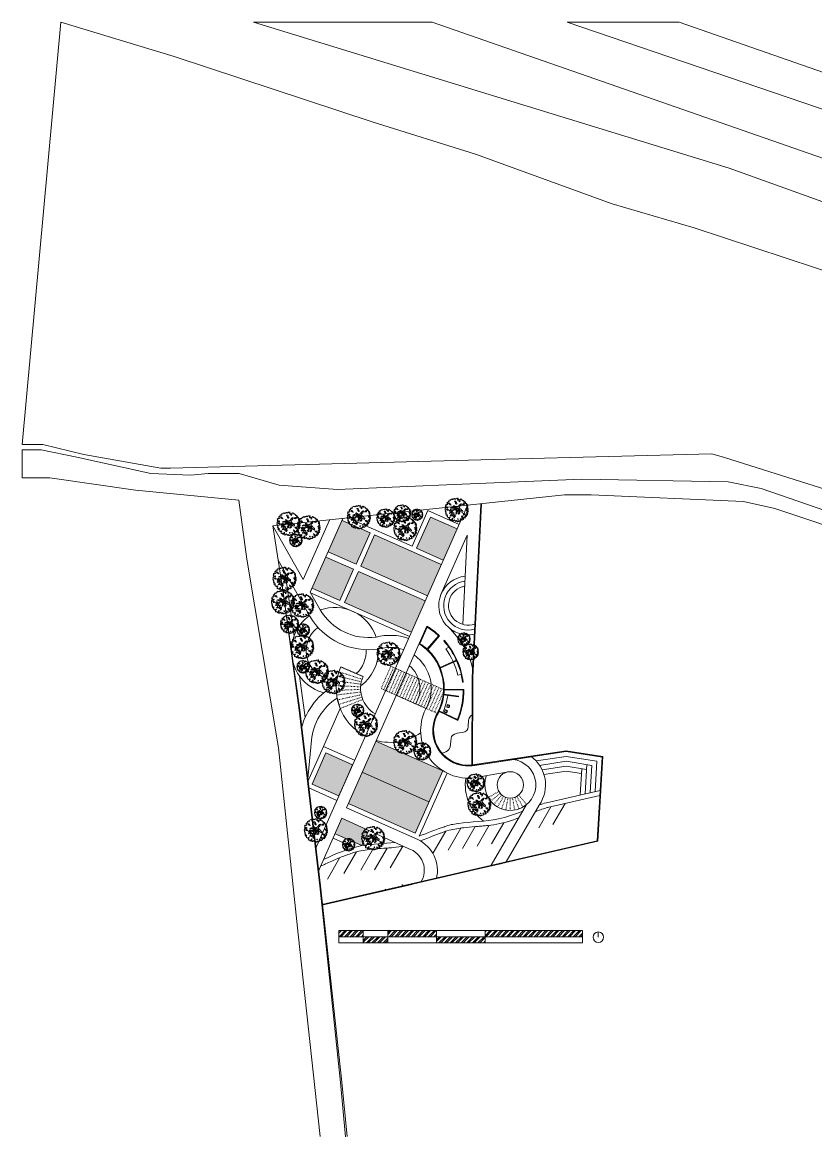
# Model space of a CAD drawing. Header units: metres. Extents: x -48 to 2360, y -1392 to 453.
# Drawn here: x 607.8 to 770.7, y 223.8 to 452.5 of the extents above; entities that cross this region are included whole.
import ezdxf

# ---------------------------------------------------------------- set-up
doc = ezdxf.new("R2010")
doc.units = ezdxf.units.M
doc.linetypes.add('ACAD_ISO03W100', pattern=[30, 12, -18])
doc.layers.get('0').update_dxf_attribs({"color": 200})
for name, color, linetype, lineweight in [('estructuras', 255, 'Continuous', 20), ('MUROS', 31, 'Continuous', 9), ('trazo', 7, 'Continuous', 18)]:
    doc.layers.add(name, color=color, linetype=linetype, lineweight=lineweight)
for name, color, linetype, lineweight, transparency in [('HATCH', 252, 'Continuous', 5, 0.1), ('jardineras2', 252, 'Continuous', 5, 0.1), ('proyeccion', 223, 'ACAD_ISO03W100', 5, 0.3), ('PyV', 4, 'Continuous', 5, 0.3), ('SUELO', 231, 'Continuous', 5, 0.2)]:
    doc.layers.add(name, color=color, linetype=linetype, lineweight=lineweight, transparency=transparency)
doc.layers.add('Vegetación-h', color=7, linetype='Continuous', lineweight=5, true_color=0x5f7f00, transparency=0.5)

# ---------------------------------------------------------------- blocks, each defined once
blk = doc.blocks.new('Arpls006')
at = {"color": 0, "linetype": 'ByBlock'}
for points in [[(0.447, -0.01), (0.473, -0.029), (0.486, -0.042), (0.499, -0.037), (0.509, -0.049), (0.495, -0.063), (0.479, -0.065), (0.468, -0.087), (0.453, -0.07), (0.436, -0.085), (0.431, -0.103), (0.468, -0.112), (0.459, -0.112), (0.477, -0.099), (0.493, -0.122), (0.486, -0.138), (0.466, -0.14), (0.45, -0.138), (0.441, -0.151), (0.432, -0.138), (0.418, -0.148), (0.423, -0.171), (0.447, -0.181), (0.452, -0.196), (0.466, -0.189), (0.464, -0.21), (0.455, -0.219), (0.437, -0.216), (0.421, -0.219), (0.404, -0.21), (0.395, -0.219), (0.393, -0.233), (0.373, -0.223), (0.355, -0.203), (0.328, -0.194), (0.305, -0.192), (0.285, -0.178), (0.294, -0.201), (0.325, -0.208), (0.314, -0.223), (0.325, -0.244), (0.337, -0.232), (0.362, -0.257), (0.377, -0.282), (0.4, -0.264), (0.409, -0.292), (0.391, -0.296), (0.373, -0.314), (0.382, -0.325), (0.362, -0.334), (0.352, -0.321), (0.341, -0.339), (0.316, -0.328), (0.298, -0.303), (0.275, -0.305), (0.271, -0.325), (0.291, -0.33), (0.32, -0.352), (0.307, -0.362), (0.318, -0.379), (0.314, -0.387), (0.291, -0.38), (0.289, -0.391), (0.294, -0.403), (0.282, -0.403), (0.267, -0.403), (0.261, -0.411), (0.248, -0.395), (0.244, -0.418), (0.257, -0.43), (0.237, -0.439), (0.23, -0.43), (0.207, -0.428), (0.196, -0.454), (0.209, -0.452), (0.212, -0.465), (0.185, -0.471), (0.178, -0.459), (0.158, -0.443), (0.15, -0.454), (0.14, -0.438), (0.126, -0.439), (0.126, -0.461), (0.146, -0.47), (0.135, -0.481), (0.119, -0.479), (0.108, -0.463), (0.092, -0.468), (0.08, -0.452), (0.06, -0.436), (0.071, -0.432), (0.056, -0.459), (0.031, -0.459), (0.024, -0.473), (0.037, -0.47), (0.045, -0.482), (0.04, -0.49), (-0.004, -0.511), (-0.02, -0.487), (-0.023, -0.463), (-0.017, -0.452), (-0.031, -0.441), (-0.026, -0.42), (-0.033, -0.402), (-0.046, -0.391), (-0.055, -0.411), (-0.05, -0.432), (-0.067, -0.447), (-0.06, -0.457), (-0.053, -0.473), (-0.069, -0.511), (-0.087, -0.493), (-0.101, -0.477), (-0.114, -0.487), (-0.126, -0.477), (-0.148, -0.491), (-0.166, -0.486), (-0.18, -0.465), (-0.166, -0.445), (-0.174, -0.425), (-0.166, -0.403), (-0.16, -0.387), (-0.171, -0.379), (-0.183, -0.403), (-0.194, -0.393), (-0.2, -0.406), (-0.196, -0.428), (-0.221, -0.428), (-0.246, -0.411), (-0.261, -0.428), (-0.271, -0.412), (-0.278, -0.398), (-0.296, -0.391), (-0.291, -0.38), (-0.294, -0.357), (-0.296, -0.344), (-0.291, -0.339), (-0.302, -0.327), (-0.323, -0.354), (-0.316, -0.37), (-0.348, -0.36), (-0.348, -0.339), (-0.364, -0.33), (-0.359, -0.311), (-0.347, -0.305), (-0.363, -0.289), (-0.38, -0.301), (-0.382, -0.301), (-0.393, -0.287), (-0.379, -0.275), (-0.393, -0.253), (-0.404, -0.255), (-0.412, -0.244), (-0.402, -0.239), (-0.4, -0.216), (-0.434, -0.225), (-0.434, -0.207), (-0.434, -0.189), (-0.445, -0.185), (-0.455, -0.178), (-0.458, -0.169), (-0.463, -0.14), (-0.468, -0.137), (-0.464, -0.133), (-0.454, -0.114), (-0.474, -0.108), (-0.482, -0.101), (-0.463, -0.09), (-0.445, -0.063), (-0.427, -0.063), (-0.404, -0.043), (-0.391, -0.056), (-0.391, -0.027), (-0.404, -0.013), (-0.422, -0.038), (-0.429, -0.027), (-0.45, -0.027), (-0.458, -0.043), (-0.475, -0.04), (-0.482, -0.033), (-0.506, -0.019), (-0.49, -0.008), (-0.482, 0.019), (-0.513, 0.026), (-0.507, 0.055), (-0.484, 0.062), (-0.472, 0.058), (-0.464, 0.074), (-0.438, 0.078), (-0.434, 0.09), (-0.441, 0.101), (-0.458, 0.126), (-0.475, 0.132), (-0.486, 0.144), (-0.48, 0.159), (-0.464, 0.164), (-0.436, 0.166), (-0.438, 0.18), (-0.454, 0.196), (-0.445, 0.221), (-0.455, 0.239), (-0.439, 0.25), (-0.409, 0.246), (-0.389, 0.253), (-0.393, 0.275), (-0.411, 0.289), (-0.4, 0.307), (-0.373, 0.32), (-0.361, 0.339), (-0.364, 0.357), (-0.325, 0.361), (-0.323, 0.354), (-0.296, 0.359), (-0.296, 0.37), (-0.298, 0.384), (-0.293, 0.388), (-0.291, 0.388), (-0.271, 0.381), (-0.25, 0.393), (-0.252, 0.4), (-0.25, 0.418), (-0.239, 0.418), (-0.221, 0.409), (-0.189, 0.411), (-0.189, 0.417), (-0.18, 0.429), (-0.182, 0.438), (-0.177, 0.452), (-0.153, 0.463), (-0.119, 0.454), (-0.11, 0.474), (-0.119, 0.485), (-0.103, 0.485), (-0.096, 0.472), (-0.092, 0.439), (-0.098, 0.415), (-0.087, 0.406), (-0.076, 0.413), (-0.072, 0.438), (-0.058, 0.439), (-0.046, 0.417), (-0.013, 0.374), (-0.001, 0.363), (0.01, 0.411), (-0.004, 0.425), (-0.015, 0.445), (-0.013, 0.466), (-0.003, 0.465)], [(-0.003, 0.465), (0.006, 0.486), (0.024, 0.495), (0.039, 0.485), (0.039, 0.472), (0.042, 0.458), (0.051, 0.458), (0.067, 0.474), (0.088, 0.481), (0.092, 0.472), (0.101, 0.472), (0.112, 0.479), (0.123, 0.465), (0.121, 0.45), (0.128, 0.452), (0.148, 0.465), (0.16, 0.466), (0.164, 0.45), (0.158, 0.433), (0.178, 0.443), (0.18, 0.417), (0.194, 0.415), (0.198, 0.433), (0.198, 0.447), (0.217, 0.445), (0.223, 0.449), (0.226, 0.433), (0.217, 0.418), (0.231, 0.418), (0.246, 0.433), (0.257, 0.418), (0.253, 0.404), (0.253, 0.39), (0.251, 0.371), (0.264, 0.375), (0.271, 0.39), (0.284, 0.375), (0.3, 0.388), (0.305, 0.4), (0.31, 0.39), (0.323, 0.39), (0.314, 0.374), (0.305, 0.357), (0.321, 0.345), (0.328, 0.359), (0.334, 0.347), (0.35, 0.354), (0.366, 0.357), (0.369, 0.341), (0.357, 0.327), (0.342, 0.32), (0.342, 0.304), (0.35, 0.284), (0.357, 0.298), (0.371, 0.284), (0.371, 0.306), (0.385, 0.311), (0.389, 0.322), (0.395, 0.302), (0.4, 0.289), (0.389, 0.279), (0.388, 0.268), (0.402, 0.273), (0.404, 0.255), (0.404, 0.244), (0.393, 0.237), (0.384, 0.228), (0.393, 0.217), (0.404, 0.228), (0.415, 0.236), (0.432, 0.223), (0.448, 0.207), (0.441, 0.201), (0.412, 0.198), (0.398, 0.182), (0.388, 0.166), (0.357, 0.176), (0.377, 0.148), (0.404, 0.153), (0.423, 0.166), (0.447, 0.155), (0.459, 0.169), (0.472, 0.153), (0.472, 0.137), (0.45, 0.141), (0.429, 0.137), (0.396, 0.116), (0.429, 0.105), (0.447, 0.112), (0.484, 0.098), (0.493, 0.1), (0.499, 0.078), (0.479, 0.068), (0.455, 0.064), (0.448, 0.044), (0.432, 0.026), (0.45, 0.015), (0.484, 0.024), (0.499, 0.008), (0.488, -0.01), (0.47, -0.001), (0.447, -0.01)]]:
    blk.add_lwpolyline(points, dxfattribs=at)
for points in [[(-0.377, 0.177), (-0.357, 0.159), (-0.343, 0.162), (-0.332, 0.144), (-0.35, 0.137), (-0.314, 0.123), (-0.285, 0.116), (-0.31, 0.112), (-0.339, 0.112), (-0.368, 0.126), (-0.413, 0.139), (-0.388, 0.148)], [(-0.266, -0.009), (-0.248, 0.01), (-0.23, 0.021), (-0.219, 0.028), (-0.196, 0.037), (-0.169, 0.039), (-0.164, 0.046), (-0.142, 0.057), (-0.124, 0.055), (-0.094, 0.061), (-0.076, 0.062), (-0.049, 0.059), (-0.058, 0.069), (-0.08, 0.077), (-0.103, 0.084), (-0.121, 0.098), (-0.153, 0.098), (-0.165, 0.094), (-0.185, 0.107), (-0.167, 0.123), (-0.146, 0.114), (-0.135, 0.13), (-0.108, 0.123), (-0.101, 0.107), (-0.076, 0.094), (-0.07, 0.087), (-0.049, 0.094), (-0.027, 0.089), (-0.033, 0.109), (-0.026, 0.121), (0.003, 0.13), (0.014, 0.148), (0.032, 0.161), (0.032, 0.19), (0.037, 0.206), (0.044, 0.225), (0.039, 0.232), (0.049, 0.243), (0.065, 0.25), (0.065, 0.266), (0.067, 0.281), (0.092, 0.295), (0.091, 0.302), (0.105, 0.309), (0.114, 0.3), (0.112, 0.281), (0.092, 0.274), (0.091, 0.264), (0.096, 0.259), (0.107, 0.247), (0.105, 0.222), (0.091, 0.209), (0.08, 0.202), (0.065, 0.197), (0.067, 0.184), (0.067, 0.166), (0.065, 0.148), (0.078, 0.136), (0.083, 0.123), (0.101, 0.12), (0.094, 0.094), (0.107, 0.087), (0.126, 0.094), (0.144, 0.094), (0.157, 0.082), (0.187, 0.075), (0.198, 0.053), (0.216, 0.043), (0.253, 0.051), (0.268, 0.018), (0.271, -0.024), (0.241, -0.017), (0.209, -0.017), (0.166, 0.007), (0.134, 0.003), (0.146, -0.017), (0.112, -0.017), (0.094, -0.004), (0.085, -0.017), (0.089, -0.035), (0.065, -0.04), (0.046, -0.029), (0.04, -0.051), (0.057, -0.065), (0.06, -0.083), (0.048, -0.099), (0.053, -0.119), (0.06, -0.142), (0.053, -0.17), (0.033, -0.167), (0.014, -0.153), (0.005, -0.133), (0.019, -0.124), (0.024, -0.104), (0.014, -0.084), (0.028, -0.081), (0.016, -0.067), (-0.008, -0.058), (0.003, -0.042), (0.008, -0.029), (-0.001, -0.025), (-0.02, -0.029), (-0.033, -0.018), (-0.054, -0.015), (-0.07, -0.024), (-0.094, -0.038), (-0.121, -0.025), (-0.128, -0.009), (-0.117, 0), (-0.09, 0), (-0.078, -0.009), (-0.058, 0), (-0.047, 0.012), (-0.031, 0), (-0.019, 0.005), (-0.02, 0.018), (-0.031, 0.026), (-0.045, 0.037), (-0.062, 0.03), (-0.074, 0.035), (-0.103, 0.044), (-0.133, 0.043), (-0.144, 0.03), (-0.165, 0.034), (-0.183, 0.023), (-0.182, 0.005), (-0.203, -0.004), (-0.217, 0.001), (-0.25, -0.008), (-0.258, -0.018)], [(-0.171, 0.327), (-0.153, 0.329), (-0.13, 0.316), (-0.126, 0.298), (-0.112, 0.291), (-0.092, 0.266), (-0.073, 0.261), (-0.069, 0.227), (-0.085, 0.22), (-0.11, 0.23), (-0.126, 0.23), (-0.133, 0.245), (-0.119, 0.25), (-0.126, 0.261), (-0.146, 0.277), (-0.167, 0.281), (-0.187, 0.302), (-0.203, 0.314)], [(0.019, 0.066), (0.028, 0.087), (0.039, 0.093), (0.042, 0.078), (0.049, 0.062), (0.074, 0.057), (0.065, 0.067), (0.082, 0.073), (0.112, 0.058), (0.126, 0.046), (0.125, 0.03), (0.11, 0.021), (0.105, 0.028), (0.085, 0.023), (0.065, 0.008), (0.062, 0.019), (0.042, 0.019), (0.031, 0.005), (0.028, -0.015), (0.012, -0.008), (0.003, 0.015), (0.013, 0.026), (-0.008, 0.039), (-0.015, 0.066)], [(0.175, 0.325), (0.191, 0.338), (0.207, 0.336), (0.207, 0.352), (0.2, 0.368), (0.209, 0.368), (0.221, 0.356), (0.237, 0.331), (0.235, 0.307), (0.226, 0.311), (0.212, 0.304), (0.187, 0.302), (0.162, 0.291), (0.166, 0.304), (0.185, 0.314)], [(-0.371, -0.103), (-0.386, -0.09), (-0.391, -0.103), (-0.409, -0.11), (-0.411, -0.13), (-0.389, -0.131), (-0.368, -0.158), (-0.366, -0.133), (-0.352, -0.13), (-0.33, -0.133), (-0.33, -0.115), (-0.348, -0.105)], [(-0.223, -0.062), (-0.243, -0.072), (-0.248, -0.079), (-0.266, -0.081), (-0.261, -0.115), (-0.273, -0.13), (-0.28, -0.148), (-0.255, -0.151), (-0.241, -0.138), (-0.237, -0.115), (-0.221, -0.142), (-0.234, -0.174), (-0.23, -0.192), (-0.234, -0.216), (-0.25, -0.235), (-0.228, -0.241), (-0.219, -0.228), (-0.207, -0.201), (-0.182, -0.199), (-0.157, -0.214), (-0.165, -0.228), (-0.148, -0.232), (-0.153, -0.253), (-0.144, -0.273), (-0.146, -0.293), (-0.169, -0.3), (-0.176, -0.321), (-0.162, -0.321), (-0.148, -0.307), (-0.123, -0.307), (-0.105, -0.285), (-0.106, -0.266), (-0.096, -0.262), (-0.085, -0.277), (-0.085, -0.294), (-0.069, -0.298), (-0.056, -0.316), (-0.044, -0.309), (-0.024, -0.298), (-0.012, -0.314), (0.003, -0.336), (0.001, -0.357), (0.012, -0.355), (0.023, -0.337), (0.015, -0.323), (0.028, -0.312), (0.042, -0.289), (0.04, -0.277), (0.028, -0.282), (0.013, -0.294), (0.008, -0.28), (0.001, -0.26), (0.019, -0.248), (0.015, -0.228), (-0.001, -0.207), (-0.008, -0.217), (-0.019, -0.235), (-0.02, -0.251), (-0.03, -0.266), (-0.038, -0.259), (-0.048, -0.237), (-0.074, -0.235), (-0.078, -0.219), (-0.08, -0.198), (-0.067, -0.18), (-0.056, -0.162), (-0.062, -0.155), (-0.078, -0.171), (-0.089, -0.165), (-0.099, -0.178), (-0.108, -0.196), (-0.135, -0.203), (-0.137, -0.189), (-0.128, -0.174), (-0.137, -0.162), (-0.149, -0.173), (-0.173, -0.174), (-0.194, -0.155), (-0.178, -0.137), (-0.157, -0.131), (-0.148, -0.115), (-0.135, -0.099), (-0.121, -0.088), (-0.128, -0.07), (-0.135, -0.058), (-0.148, -0.065), (-0.165, -0.074), (-0.183, -0.067), (-0.198, -0.085), (-0.196, -0.106), (-0.214, -0.124), (-0.219, -0.094), (-0.223, -0.081)], [(0.119, -0.051), (0.142, -0.042), (0.158, -0.063), (0.148, -0.078), (0.155, -0.087), (0.173, -0.097), (0.158, -0.124), (0.135, -0.148), (0.117, -0.142), (0.117, -0.11), (0.133, -0.106), (0.115, -0.085), (0.13, -0.076)], [(0.196, -0.351), (0.185, -0.337), (0.171, -0.343), (0.169, -0.355), (0.182, -0.366), (0.187, -0.379)], [(0.309, -0.051), (0.32, -0.052), (0.336, -0.049), (0.352, -0.038), (0.356, -0.045), (0.379, -0.049), (0.391, -0.04), (0.407, -0.044), (0.411, -0.058), (0.407, -0.076), (0.389, -0.087), (0.366, -0.085), (0.363, -0.083), (0.359, -0.074), (0.359, -0.062), (0.338, -0.07), (0.32, -0.063)]]:
    blk.add_lwpolyline(points, close=True, dxfattribs=at)
blk = doc.blocks.new('Mo-L-Silla-01')
for points in [[(-0.26, 0.36, 0.112434), (-0.29, 0.11, 0.50046), (-0.27, 0.09), (-0.22, 0.09, 0.50046), (-0.2, 0.11), (-0.22, 0.36, 0.401286), (-0.23, 0.37), (-0.25, 0.37)], [(-0.21, 0.42, -1.09212), (-0.23, 0.47), (-0.21, 0.47, -0.121573), (0.22, 0.47), (0.24, 0.47, -0.688907), (0.23, 0.42, 0.187754), (-0.21, 0.42, 0.188206)], [(0.24, 0.37), (0.22, 0.37, 0.401286), (0.21, 0.36), (0.2, 0.11, 0.50046), (0.22, 0.09), (0.26, 0.09, 0.50046), (0.28, 0.11, 0.112434), (0.25, 0.36, 0.112434)]]:
    blk.add_lwpolyline(points, format="xyb")
for centre, radius, start, end in [((-0.25, 0.36), 0.01, 90, 160.8185), ((-0.19, 0.36), 0.0525, 114.5425, 169.8495), ((-0.16, 0.09), 0.0769, 180.7158, 270.3544), ((0, -0.18), 0.627, 70.2851, 109.6933), ((0, 0.87), 0.873, 259.2995, 280.7005), ((0.16, 0.09), 0.0769, 269.6456, 359.2842), ((0.18, 0.36), 0.058, 12.0293, 60.6281), ((0.24, 0.36), 0.01, 19.1815, 90)]:
    blk.add_arc(centre, radius, start, end)

msp = doc.modelspace()

# ---------------------------------------------------------------- hatches: boundary and pattern name
at = {"layer": 'HATCH', "ltscale": 0.05, "true_color": 0xc7c8ca, "transparency": 33554534}
h = msp.add_hatch(color=9, dxfattribs=at)
h.dxf.hatch_style = 1
h.paths.add_polyline_path([(675.87, 340.25), (670.17, 342.77), (668.76, 339.57), (674.45, 337.05)])
h.paths.add_polyline_path([(677.81, 344.49), (672.06, 347.03), (670.64, 343.83), (676.39, 341.29)])
h.paths.add_polyline_path([(679.24, 347.71), (673.49, 350.26), (672.06, 347.03), (677.81, 344.49)])
h.paths.add_polyline_path([(680.46, 304.98), (677.62, 298.58), (691.34, 292.51), (694.17, 298.91)])
at = {"layer": 'HATCH', "ltscale": 0.05, "true_color": 0x636466, "transparency": 33554585}
h = msp.add_hatch(color=251, dxfattribs=at)
h.dxf.hatch_style = 1
h.paths.add_polyline_path([(695.69, 345.35), (697.11, 348.55), (691.62, 350.98), (690.2, 347.78)])
h = msp.add_hatch(color=251, dxfattribs=at)
h.dxf.hatch_style = 1
h.paths.add_polyline_path([(688.79, 344.58), (694.27, 342.15), (695.69, 345.35), (690.2, 347.78)])
at = {"layer": 'HATCH', "ltscale": 0.05, "true_color": 0xc7c8ca, "transparency": 33554534}
h = msp.add_hatch(color=9, dxfattribs=at)
h.dxf.hatch_style = 1
h.paths.add_polyline_path([(676.85, 339.84), (674.01, 333.44), (687.73, 327.37), (690.56, 333.77)])
h.paths.add_polyline_path([(693.87, 341.23), (680.15, 347.31), (677.32, 340.91), (691.03, 334.83)])
h.paths.add_polyline_path([(674.45, 337.05), (668.76, 339.57), (667.34, 336.37), (673.03, 333.85)])
at = {"layer": 'HATCH', "ltscale": 0.05, "transparency": 33554585}
h = msp.add_hatch(color=256, dxfattribs=at)
h.dxf.hatch_style = 1
h.paths.add_polyline_path([(675.67, 300.14), (670.18, 302.57), (668.76, 299.35), (674.24, 296.92)])
h.paths.add_polyline_path([(674.24, 296.92), (668.76, 299.35), (667.35, 296.17), (672.83, 293.74)])
h.paths.add_polyline_path([(678.92, 286.66), (673.46, 289.17), (672.04, 285.97), (677.54, 283.53)])
at = {"layer": 'HATCH', "ltscale": 0.05, "true_color": 0xc7c8ca, "transparency": 33554534}
h = msp.add_hatch(color=9, dxfattribs=at)
h.dxf.hatch_style = 1
h.paths.add_polyline_path([(688.5, 286.11), (691.34, 292.51), (677.62, 298.58), (674.79, 292.18)])
at = {"layer": 'MUROS', "ltscale": 0.05, "transparency": 33554687}
h = msp.add_hatch(color=256, dxfattribs=at)
h.dxf.hatch_style = 1
h.paths.add_polyline_path([(702.15, 353.63), (701.99, 353.61), (700.64, 327.11), (700.66, 327.08), (700.65, 327.05), (700.65, 327.01), (700.67, 327), (700.72, 327.03), (700.78, 327.03)])
h.paths.add_polyline_path([(700.78, 327.03), (700.72, 327.03), (700.67, 327), (700.65, 327.01), (700.65, 327.05), (700.66, 327.08), (700.64, 327.11), (700.64, 327.11), (700.61, 326.56), (700.63, 326.57), (700.64, 326.58), (700.68, 326.59), (700.69, 326.56), (700.67, 326.51), (700.62, 326.51), (700.6, 326.49), (700.6, 326.49), (700.61, 326.47), (700.63, 326.43), (700.6, 326.37), (700.6, 326.37), (700.58, 326.03), (700.59, 326.03), (700.61, 325.99), (700.68, 325.94), (700.69, 325.88), (700.72, 325.84)])
h.paths.add_polyline_path([(700.69, 326.56), (700.68, 326.59), (700.64, 326.58), (700.63, 326.57), (700.61, 326.56), (700.6, 326.49), (700.62, 326.51), (700.67, 326.51)], flags=17)
h.paths.add_polyline_path([(700.61, 326.47), (700.6, 326.49), (700.6, 326.37), (700.6, 326.37), (700.63, 326.43)], flags=17)
h.paths.add_polyline_path([(700.68, 325.94), (700.61, 325.99), (700.59, 326.03), (700.58, 326.03), (700.57, 325.79), (700.65, 325.7), (700.71, 325.68), (700.72, 325.84), (700.69, 325.88)])
h.paths.add_polyline_path([(700.71, 325.68), (700.65, 325.7), (700.57, 325.79), (700.52, 324.79), (700.53, 324.77), (700.52, 324.73), (700.51, 324.69), (700.53, 324.68), (700.53, 324.71), (700.54, 324.74), (700.6, 324.7), (700.61, 324.72), (700.6, 324.77), (700.64, 324.78), (700.59, 324.86), (700.54, 324.89), (700.57, 324.94), (700.63, 324.92), (700.65, 324.84), (700.67, 324.83)])
h.paths.add_polyline_path([(700.67, 324.83), (700.65, 324.84), (700.63, 324.92), (700.57, 324.94), (700.54, 324.89), (700.59, 324.86), (700.64, 324.78), (700.6, 324.77), (700.61, 324.72), (700.6, 324.7), (700.54, 324.74), (700.53, 324.71), (700.53, 324.68), (700.51, 324.69), (700.51, 324.68), (700.54, 324.67), (700.61, 324.7), (700.66, 324.7)])
h.paths.add_polyline_path([(700.66, 324.7), (700.61, 324.7), (700.54, 324.67), (700.51, 324.68), (700.48, 324.12), (700.49, 324.13), (700.49, 324.15), (700.55, 324.16), (700.56, 324.12), (700.54, 324.06), (700.48, 324.06), (700.48, 323.98), (700.48, 323.96), (700.48, 323.95, -0.060862), (700.62, 323.78)])
h.paths.add_polyline_path([(700.55, 324.16), (700.49, 324.15), (700.49, 324.13), (700.48, 324.12), (700.48, 324.06), (700.54, 324.06), (700.56, 324.12)], flags=17)
h.paths.add_polyline_path([(700.48, 323.95), (700.47, 323.94), (700.45, 323.43), (700.46, 323.4), (700.55, 323.34), (700.56, 323.27), (700.59, 323.23), (700.62, 323.78, 0.060862)])
h.paths.add_polyline_path([(700.48, 323.98), (700.47, 323.95, -0.001418), (700.48, 323.95), (700.48, 323.96)])
h.paths.add_polyline_path([(700.48, 323.95, 0.001418), (700.47, 323.95), (700.47, 323.94)])
h.paths.add_polyline_path([(700.55, 323.34), (700.46, 323.4), (700.45, 323.43), (700.43, 323.13), (700.52, 323.04), (700.58, 323.02), (700.59, 323.23), (700.56, 323.27)])
h.paths.add_polyline_path([(700.58, 323.02), (700.52, 323.04), (700.43, 323.13), (700.4, 322.59, 0.062286), (700.56, 322.74)])
h.paths.add_polyline_path([(700.56, 322.74, -0.062286), (700.4, 322.59), (700.36, 321.8), (700.38, 321.83), (700.44, 321.78), (700.47, 321.81), (700.45, 321.87), (700.5, 321.89), (700.43, 321.98), (700.38, 322.02), (700.41, 322.08), (700.48, 322.06), (700.51, 321.96), (700.52, 321.96)], flags=17)
h.paths.add_polyline_path([(700.36, 321.8), (700.38, 321.83), (700.44, 321.78), (700.47, 321.81), (700.45, 321.87), (700.5, 321.89), (700.43, 321.98), (700.38, 322.02), (700.41, 322.08), (700.48, 322.06), (700.51, 321.96), (700.52, 321.96), (700.56, 322.74, -0.062286), (700.4, 322.59), (700.36, 321.8), (700.36, 321.76), (700.37, 321.75)])
h = msp.add_hatch(color=256, dxfattribs=at)
h.dxf.hatch_style = 1
h.paths.add_polyline_path([(692.97, 310.25, 0.020624), (693.4, 311.06), (693.26, 311.12, -0.02079), (692.84, 310.32, 0.570226), (699.82, 299.9), (700.13, 299.95), (700.13, 300.08, -0.584436)])
h.paths.add_polyline_path([(691.08, 323.79), (693.52, 326.62, 0.052506), (690.91, 328.59), (689.29, 324.92, -0.042194), (690.86, 323.79), (690.86, 323.78, -0.239388), (694.23, 314.47), (697.38, 314.09, 0.00258), (697.39, 314.24), (694.4, 314.6, 0.020232), (694.46, 315.5), (698.33, 315.45, -0.023787), (698.28, 313.98, -0.076566), (697.19, 309.4), (697.33, 309.33, 0.103148), (698.47, 315.6), (694.47, 315.66, 0.207352)])
h.paths.add_polyline_path([(690.96, 323.9, 0.039361), (689.48, 324.98), (690.98, 328.37, -0.047309), (693.31, 326.61)], flags=16)
h.paths.add_polyline_path([(693.32, 311.27, -0.003569), (693.26, 311.12), (693.4, 311.06), (697.13, 309.26, 0.002528), (697.19, 309.4)])
h.paths.add_polyline_path([(696.36, 321.19, 0.002644), (696.3, 321.33), (693.6, 320.12, -0.00352), (693.66, 319.97)], flags=17)
h.paths.add_polyline_path([(697, 321.48, -0.074401), (698.22, 317.07), (698.37, 317.08, 0.154914), (694.46, 325.67), (694.36, 325.56, -0.076683), (696.94, 321.62), (696.3, 321.33, -0.002644), (696.36, 321.19)], flags=17)
h = msp.add_hatch(color=256, dxfattribs=at)
h.dxf.hatch_style = 1
h.paths.add_polyline_path([(700.13, 303.21, -0.005358), (700.28, 303.21), (700.32, 318.03), (700.52, 321.96), (700.51, 321.96), (700.48, 322.06), (700.41, 322.08), (700.38, 322.02), (700.43, 321.98), (700.5, 321.89), (700.45, 321.87), (700.47, 321.81), (700.44, 321.78), (700.38, 321.83), (700.36, 321.8), (700.37, 321.75), (700.36, 321.76), (700.17, 318.03)])
h = msp.add_hatch(color=256, dxfattribs=at)
h.dxf.hatch_style = 1
h.paths.add_polyline_path([(719.53, 303.02), (719.53, 302.87), (726.86, 301.69), (725.85, 284.54), (669.32, 271.43), (669.34, 271.28), (726, 284.42), (727.01, 301.82)])
h = msp.add_hatch(color=256, dxfattribs=at)
h.dxf.hatch_style = 1
h.paths.add_polyline_path([(719.53, 302.87), (719.53, 303.02), (700.28, 300.1), (700.28, 303.21, 0.005358), (700.13, 303.21), (700.13, 299.92)])
h = msp.add_hatch(color=256, dxfattribs=at)
h.dxf.hatch_style = 1
h.paths.add_polyline_path([(719.53, 303.02), (700.28, 300.1), (700.28, 303.21, 0.005358), (700.13, 303.21), (700.13, 299.92), (719.53, 302.87)])
at = {"layer": 'trazo', "ltscale": 7, "transparency": 33554559}
h = msp.add_hatch(dxfattribs=at)
h.set_pattern_fill('ANSI32', color=256, scale=0.085)
h.set_pattern_definition([(45, (-214.66625, 145.57474), (-0.5724913, 0.5724913), []), (45, (-214.2846, 145.57474), (-0.5724913, 0.5724913), [])])
h.paths.add_polyline_path([(677.86, 264.83), (677.86, 266.08), (672.86, 266.08), (672.86, 264.83)])
h.paths.add_polyline_path([(682.86, 263.58), (682.86, 264.83), (677.86, 264.83), (677.86, 263.58)])
h.paths.add_polyline_path([(692.86, 264.83), (692.86, 266.08), (682.86, 266.08), (682.86, 264.83)])
h.paths.add_polyline_path([(702.86, 263.58), (702.86, 264.83), (692.86, 264.83), (692.86, 263.58)])
h.paths.add_polyline_path([(702.86, 266.08), (702.86, 264.83), (722.86, 264.83), (722.86, 266.08)])

# ---------------------------------------------------------------- linework, layer by layer
at = {"layer": 'estructuras', "ltscale": 7, "transparency": 33554559}
for points in [[(722.86, 263.58), (722.86, 266.08), (672.86, 266.08), (672.86, 263.58), (722.86, 263.58)], [(677.86, 266.08), (677.86, 263.58)], [(682.86, 266.08), (682.86, 263.58)], [(692.86, 263.58), (692.86, 266.08)], [(702.86, 266.08), (702.86, 263.58)], [(672.86, 264.83), (722.86, 264.83)]]:
    msp.add_lwpolyline(points, dxfattribs=at)
at = {"layer": 'HATCH', "ltscale": 0.05, "transparency": 33554687}
for p, q in [((713.67, 302.13), (713.7, 302.06)), ((726.46, 294.88), (726.86, 301.69)), ((726.86, 301.69), (726.46, 294.88))]:
    msp.add_line(p, q, dxfattribs=at)
msp.add_lwpolyline([(726.86, 301.69), (719.53, 302.87), (708.61, 301.21)], dxfattribs=at)
msp.add_arc((708.03, 296), 11.24, 35.3949, 36.2547, dxfattribs=at)
at = {"layer": 'jardineras2', "transparency": 33554585}
for p, q in [((691.11, 352.3), (687.87, 344.98)), ((697.51, 349.46), (691.11, 352.3)), ((674.8, 350.77), (687.87, 344.98)), ((669.66, 303.89), (676.07, 301.05)), ((695.05, 298.41), (689.32, 285.48)), ((672.43, 292.82), (666.56, 295.43)), ((671.65, 285.05), (675.93, 283.15))]:
    msp.add_line(p, q, dxfattribs=at)
at = {"layer": 'jardineras2', "ltscale": 0.05, "transparency": 33554585}
msp.add_line((726.46, 294.88), (715.46, 292.33), dxfattribs=at)
at = {"layer": 'jardineras2', "transparency": 33554585}
msp.add_lwpolyline([(661.76, 339.67), (662.37, 335.72), (663.63, 326.5)], dxfattribs=at)
at = {"layer": 'jardineras2', "ltscale": 0.05, "transparency": 33554585}
for points in [[(664.74, 318.37), (665.91, 309.84)], [(690.73, 311.68), (684.62, 314.39)], [(669.66, 303.89), (666.42, 296.58)]]:
    msp.add_lwpolyline(points, dxfattribs=at)
at = {"layer": 'jardineras2', "transparency": 33554585}
msp.add_lwpolyline([(680.51, 305.1, 0.218736), (689.64, 306.66)], format="xyb", dxfattribs=at)
at = {"layer": 'jardineras2', "ltscale": 0.05, "transparency": 33554585}
for points, knots in [([(695.89, 287.84), (696.35, 287.91), (696.8, 287.98), (697.25, 288.05), (697.27, 288.06), (697.28, 288.06), (697.3, 288.06), (700.04, 288.49), (704.67, 288.42), (708.93, 289.95), (710.56, 290.58)], [27.297698, 27.297698, 27.297698, 27.297698, 28.679675, 28.679675, 28.679675, 28.721801, 28.721801, 28.721801, 37.069815, 42.286165, 42.286165, 42.286165, 42.286165]), ([(689.32, 285.48), (691.05, 286.12), (692.77, 286.87), (694.52, 287.42), (694.54, 287.42), (694.55, 287.42), (694.56, 287.43), (695.01, 287.56), (695.45, 287.7), (695.89, 287.84)], [20.334188, 20.334188, 20.334188, 20.334188, 25.862898, 25.862898, 25.862898, 25.904322, 25.904322, 25.904322, 27.297732, 27.297732, 27.297732, 27.297732]), ([(669.7, 280.69), (672.26, 281.86), (676.91, 283.98), (682.07, 283.91), (684.32, 284.18)], [0, 0, 0, 0, 8.338815, 15.140369, 15.140369, 15.140369, 15.140369])]:
    msp.add_open_spline(points, degree=3, knots=knots, dxfattribs=at)
msp.add_open_spline([(713.95, 291.84), (714.45, 292.02), (714.95, 292.18), (715.46, 292.33)], degree=3, dxfattribs=at)
at = {"layer": 'proyeccion', "ltscale": 0.01, "transparency": 33554687}
for p, q in [((683.52, 320.34), (681.5, 315.77)), ((694.31, 315.57), (683.52, 320.34)), ((677.45, 317.17), (672.55, 318.3)), ((677.6, 317.68), (672.81, 319.23)), ((677.8, 318.23), (673.21, 320.22)), ((684.07, 320.1), (682.05, 315.53)), ((684.62, 319.86), (682.6, 315.29)), ((685.17, 319.62), (683.15, 315.04)), ((685.72, 319.37), (683.69, 314.8)), ((686.27, 319.13), (684.24, 314.56)), ((686.82, 318.89), (684.79, 314.31)), ((687.36, 318.64), (685.34, 314.07)), ((687.91, 318.4), (685.89, 313.83)), ((688.46, 318.16), (686.44, 313.59)), ((677.31, 316.12), (672.29, 316.38)), ((677.36, 316.65), (672.38, 317.35)), ((693.03, 310.67), (681.5, 315.77)), ((689.01, 317.91), (686.99, 313.34)), ((689.56, 317.67), (687.53, 313.1)), ((690.11, 317.43), (688.08, 312.86)), ((690.66, 317.19), (688.63, 312.61)), ((691.21, 316.94), (689.18, 312.37)), ((691.75, 316.7), (689.73, 312.13)), ((692.3, 316.46), (690.28, 311.89)), ((692.85, 316.21), (690.83, 311.64)), ((693.4, 315.97), (691.37, 311.4)), ((693.95, 315.73), (691.92, 311.16)), ((677.3, 315.59), (672.28, 315.41)), ((677.35, 315.06), (672.36, 314.45)), ((677.44, 314.51), (672.53, 313.44)), ((677.57, 314), (672.77, 312.5)), ((677.74, 313.53), (673.1, 311.67)), ((694.28, 315), (692.47, 310.91)), ((705.68, 294.66), (703.48, 293.4)), ((705.68, 294.66), (703.48, 293.4)), ((705.68, 294.66), (703.48, 293.4)), ((705.68, 294.66), (703.48, 293.4)), ((705.68, 294.66), (703.48, 293.4)), ((705.68, 294.66), (703.48, 293.4)), ((705.68, 294.66), (703.48, 293.4)), ((705.68, 294.66), (703.48, 293.4)), ((705.68, 294.66), (703.48, 293.4)), ((705.68, 294.66), (703.48, 293.4)), ((705.68, 294.66), (703.48, 293.4)), ((705.68, 294.66), (703.48, 293.4)), ((705.68, 294.66), (703.48, 293.4)), ((705.68, 294.66), (703.48, 293.4)), ((705.95, 294.27), (704, 292.65)), ((705.95, 294.27), (704, 292.65)), ((706.28, 293.94), (704.65, 292)), ((706.28, 293.94), (704.65, 292)), ((706.67, 293.67), (705.4, 291.48)), ((706.67, 293.67), (705.4, 291.48)), ((706.67, 293.67), (705.4, 291.48)), ((706.67, 293.67), (705.4, 291.48)), ((706.67, 293.67), (705.4, 291.48)), ((706.67, 293.67), (705.4, 291.48)), ((706.67, 293.67), (705.4, 291.48)), ((706.67, 293.67), (705.4, 291.48)), ((706.67, 293.67), (705.4, 291.48)), ((706.67, 293.67), (705.4, 291.48)), ((706.67, 293.67), (705.4, 291.48)), ((706.67, 293.67), (705.4, 291.48)), ((706.67, 293.67), (705.4, 291.48)), ((706.67, 293.67), (705.4, 291.48)), ((707.1, 293.47), (706.22, 291.09)), ((707.1, 293.47), (706.22, 291.09)), ((707.55, 293.35), (707.1, 290.85)), ((707.55, 293.35), (707.1, 290.85)), ((708.02, 293.3), (708.01, 290.77)), ((708.49, 293.34), (708.92, 290.84)), ((708.49, 293.34), (708.92, 290.84)), ((708.49, 293.34), (708.92, 290.84)), ((708.49, 293.34), (708.92, 290.84)), ((708.49, 293.34), (708.92, 290.84)), ((708.49, 293.34), (708.92, 290.84)), ((708.49, 293.34), (708.92, 290.84)), ((708.94, 293.46), (709.8, 291.08)), ((709.37, 293.66), (710.63, 291.46)), ((709.76, 293.93), (711.38, 291.98))]:
    msp.add_line(p, q, dxfattribs=at)
at = {"layer": 'PyV', "transparency": 33554687}
for points in [[(693.32, 311.27, 0.076743), (694.23, 314.47, 0.076743)], [(693.32, 311.27, 0.076743), (694.23, 314.47, 0.076743)], [(693.37, 311.24, 0.076818), (694.29, 314.47, 0.076818)], [(693.42, 311.22, 0.076818), (694.34, 314.46, 0.076818)], [(693.46, 311.2, 0.076818), (694.39, 314.46, 0.076818)]]:
    msp.add_lwpolyline(points, format="xyb", dxfattribs=at)
at = {"layer": 'SUELO', "transparency": 33554687}
for p, q in [((699.22, 353.32), (668.02, 282.88)), ((665.49, 338.16), (670.89, 350.36)), ((673.66, 350.65), (666.97, 335.53)), ((673.49, 350.26), (679.24, 347.71)), ((691.62, 350.98), (688.79, 344.58)), ((697.11, 348.55), (691.62, 350.98)), ((659.29, 349.14), (665.49, 338.16)), ((680.15, 347.31), (693.87, 341.23)), ((699.18, 347.26), (693.79, 335.09)), ((699.18, 347.26), (698.3, 328.93)), ((676.39, 341.29), (670.64, 343.83)), ((688.79, 344.58), (694.27, 342.15)), ((660.37, 342.14), (666.85, 330.65)), ((670.17, 342.77), (675.87, 340.25)), ((691.03, 334.83), (677.32, 340.91)), ((673.03, 333.85), (667.34, 336.37)), ((666.97, 335.53), (669.02, 331.9)), ((687.32, 326.45), (667.02, 335.45)), ((687.73, 327.37), (674.01, 333.44)), ((690.91, 328.59), (674.38, 291.26)), ((690.98, 328.37), (689.48, 324.98)), ((693.31, 326.61), (690.96, 323.9)), ((691.08, 323.79), (693.52, 326.62)), ((694.36, 325.56), (694.46, 325.67)), ((690.86, 323.79), (690.86, 323.78)), ((693.6, 320.12), (696.94, 321.62)), ((693.66, 319.97), (697, 321.48)), ((694.47, 315.66), (698.47, 315.6)), ((698.22, 317.07), (698.37, 317.08)), ((694.46, 315.5), (698.33, 315.45)), ((669.66, 303.89), (673.1, 311.67)), ((693.26, 311.12), (697.27, 309.19)), ((693.32, 311.27), (697.33, 309.33)), ((700.28, 299.94), (711.94, 301.72)), ((694.17, 298.91), (688.5, 286.11)), ((672.83, 293.74), (667.35, 296.17)), ((674.25, 296.94), (672.83, 293.74)), ((689.02, 284.78), (674.38, 291.26)), ((688.5, 286.11), (674.79, 292.18)), ((673.46, 289.17), (668.58, 278.15)), ((687.06, 282.92), (673.46, 289.17)), ((672.05, 285.96), (677.54, 283.53)), ((677.54, 283.53), (678.96, 286.73))]:
    msp.add_line(p, q, dxfattribs=at)
at = {"layer": 'SUELO', "ltscale": 0.05, "transparency": 33554687}
for p, q in [((694.81, 323.89), (695.38, 324.29)), ((697.25, 318.54), (697.94, 318.67)), ((694.23, 314.47), (697.38, 314.09)), ((694.4, 314.6), (697.39, 314.24)), ((698.44, 314.11), (698.44, 314.11)), ((670.18, 302.57), (667.35, 296.17)), ((723.76, 300.16), (723.41, 294.17)), ((724.75, 300), (724.43, 294.41)), ((725.81, 300.85), (725.44, 294.64)), ((722.71, 299.32), (722.4, 293.94)), ((726.4, 293.84), (715.69, 291.35)), ((726.55, 293.87), (726.4, 293.84)), ((711.38, 291.98), (704.13, 279.5)), ((713.95, 291.84), (707.19, 280.21)), ((716.37, 291.49), (713.86, 287.16)), ((719.3, 292.17), (716.79, 287.84)), ((706.68, 288.24), (704.16, 283.91)), ((694.8, 286.48), (692.21, 282.02)), ((697.85, 287.09), (695.26, 282.63)), ((700.83, 287.43), (698.24, 282.97)), ((703.67, 287.7), (701.2, 283.44)), ((668.2, 281.37), (668.2, 281.36)), ((676.47, 282.28), (673.88, 277.82)), ((679.97, 282.98), (677.38, 278.52)), ((682.72, 283.03), (680.12, 278.57)), ((685.95, 283.43), (683.36, 278.97)), ((673.06, 281.08), (670.47, 276.62)), ((687.81, 275.72), (706.36, 279.85)), ((669.34, 271.28), (687.85, 275.57))]:
    msp.add_line(p, q, dxfattribs=at)
for points in [[(679.24, 347.71), (676.37, 341.3)], [(677.32, 340.91), (680.15, 347.31)], [(675.87, 340.25), (673.03, 333.85)], [(674.01, 333.44), (676.84, 339.82)], [(676.84, 339.82), (690.55, 333.75)], [(673.21, 320.22), (677.8, 318.23)], [(673.1, 311.67), (672.48, 313.82)], [(667.23, 305.15), (666.42, 296.58)], [(725.81, 300.85), (719.53, 301.86), (713.34, 300.92)], [(724.75, 300), (719.52, 300.85), (714.05, 300.01)], [(723.7, 299.16), (719.52, 299.83), (714.58, 299.08)], [(722.65, 298.32), (719.51, 298.82), (714.94, 298.13)]]:
    msp.add_lwpolyline(points, dxfattribs=at)
at = {"layer": 'SUELO', "transparency": 33554687}
for points in [[(700.63, 326.91, -1.055423), (698.78, 338.82, -1.055423)], [(700.68, 327.95, -1.06783), (698.73, 337.81, -1.06783)], [(700.73, 329.02, -1.087495), (698.68, 336.79, -1.087495)], [(666.85, 330.65, 0.304289), (680.98, 323.88, -0.153601), (686.13, 323.76)], [(700.4, 319.6, 0.146474), (695.26, 328.41)], [(689.29, 324.92, -0.042211), (690.86, 323.78)], [(689.48, 324.98, -0.039361), (690.96, 323.9)], [(696.94, 321.62, 0.076683), (694.36, 325.56)], [(707.68, 298.68), (700.12, 297.41, -0.579316), (690.63, 311.5, 0.389627), (688.29, 322.66)], [(694.23, 314.47, 0.239388), (690.86, 323.78)], [(694.47, 315.66, 0.207352), (691.08, 323.79, 0.207352)], [(697.25, 318.54, 0.100632), (694.81, 323.89)], [(685.18, 321.62, 0.193172), (680.66, 321.25)], [(688.58, 312.64, 0.369921), (687.31, 320.46)], [(698.22, 317.07, 0.074401), (697, 321.48, 0.074401)], [(673.21, 320.22, 0.393253), (678.26, 305.98, 0.393253)], [(677.8, 318.23, 0.378074), (680.29, 310.57, 0.378074)], [(694.19, 310.86, 0.076818), (695.18, 314.36, 0.076818)], [(694.4, 314.6, 0.020232), (694.46, 315.5)], [(697.13, 309.26, 0.07911), (698.28, 313.98, 0.07911)], [(697.38, 314.09, 0.00258), (697.39, 314.24, 0.00258)], [(698.28, 313.98, 0.023787), (698.33, 315.45)], [(702.48, 300.36), (699.82, 299.9, -0.570226), (692.84, 310.32, 0.024361), (693.32, 311.27, 0.02079)], [(704.07, 300.52), (700.13, 299.92, -0.583991), (692.84, 310.32, 0.02079), (693.26, 311.12, 0.02079)], [(700.13, 300.08, -0.584436), (692.97, 310.25, 0.125065)], [(692.97, 310.25, 0.020624), (693.4, 311.06, 0.020624)]]:
    msp.add_lwpolyline(points, format="xyb", dxfattribs=at)
for points in [[(680.46, 304.98), (694.17, 298.91)], [(670.18, 302.57), (675.67, 300.14), (674.25, 296.94)], [(691.34, 292.51), (677.62, 298.58)]]:
    msp.add_lwpolyline(points, dxfattribs=at)
msp.add_circle((708.03, 296), 2.7, dxfattribs=at)
for centre, radius, start, end in [((672.03, 323.51), 8.92, 18.5115, 109.7598), ((678.96, 337.8), 11.56, 210.6759, 277.5954), ((672.03, 323.51), 8.92, 125.8775, 255.0178), ((672.03, 323.51), 5.92, 125.2534, 273.9819), ((682.87, 315.22), 15.6, 46.9623, 58.9847), ((682.87, 315.22), 15.45, 47.5198, 58.3542), ((683.38, 315.03), 11.67, 71.124, 104.3101), ((682.87, 315.22), 15.6, 6.8369, 42.0605), ((672.03, 323.51), 6.42, 313.1725, 2.3877), ((672.03, 323.51), 8.92, 306.3502, 2.3877), ((678.75, 304.1), 14.06, 117.1507, 165.5182), ((678.75, 304.1), 11.56, 122.812, 174.7813), ((682.87, 315.22), 15.6, 337.2727, 1.4031), ((700.31, 296.21), 7, 90.2506, 91.4785), ((708.03, 296), 5.24, 158.524, 113.649), ((708.03, 296), 9.24, 171.3108, 233.4806)]:
    msp.add_arc(centre, radius, start, end, dxfattribs=at)
at = {"layer": 'SUELO', "ltscale": 0.05, "transparency": 33554687}
for centre, radius, start, end in [((708.03, 296), 7.24, 324.8887, 54.6697), ((686.09, 278.45), 6.98, 345.7039, 65.1132), ((685.77, 278.5), 4.61, 326.9243, 73.677), ((686.97, 279.91), 7.07, 228.8193, 230.2959), ((686.09, 278.45), 4.32, 238.105, 240.9965), ((686.97, 279.91), 4.57, 254.515, 258.4613)]:
    msp.add_arc(centre, radius, start, end, dxfattribs=at)
at = {"layer": 'SUELO', "transparency": 33554687}
msp.add_open_spline([(694.04, 302.48), (694.62, 302.69), (695.94, 303.25), (695.66, 305.86), (696.54, 306.67), (699.55, 306.73), (699.31, 308.96), (699.58, 309.94), (700.3, 310.46)], degree=3, knots=[1.564609, 1.564609, 1.564609, 1.564609, 3.006857, 5.442808, 7.916146, 9.876217, 11.650355, 13.280346, 13.280346, 13.280346, 13.280346], dxfattribs=at)
at = {"layer": 'SUELO', "ltscale": 0.05, "transparency": 33554687}
msp.add_open_spline([(726.4, 293.86), (726.45, 293.87), (726.5, 293.87), (726.55, 293.87)], degree=3, dxfattribs=at)
for points, knots in [([(713.17, 290.5), (713.22, 290.52), (713.28, 290.54), (714.14, 290.86), (714.93, 291.13), (715.71, 291.36)], [44.684888, 44.684888, 44.684888, 44.684888, 44.875071, 44.875071, 47.445357, 47.445357, 47.445357, 47.445357]), ([(702.47, 287.57), (702.61, 287.58), (702.74, 287.6), (702.87, 287.61), (702.88, 287.61), (702.89, 287.61), (702.9, 287.61), (703.08, 287.63), (703.26, 287.65), (704.25, 287.76), (705.07, 287.88), (706.71, 288.23), (707.5, 288.45), (708.79, 288.86), (709.28, 289.03), (709.77, 289.21)], [33.817231, 33.817231, 33.817231, 33.817231, 34.212339, 34.212339, 34.212339, 34.235451, 34.235451, 34.235451, 34.763338, 34.763338, 37.154937, 37.154937, 39.546536, 39.546536, 41.080502, 41.080502, 41.080502, 41.080502]), ([(689.57, 284.5), (689.69, 284.55), (689.81, 284.59), (689.94, 284.64), (689.94, 284.64), (689.95, 284.65), (689.96, 284.65), (690.46, 284.84), (690.96, 285.04), (692.19, 285.52), (692.92, 285.81), (693.64, 286.06), (693.65, 286.07), (693.66, 286.07), (693.67, 286.07), (694.27, 286.29), (694.88, 286.51), (695.49, 286.72)], [20.226341, 20.226341, 20.226341, 20.226341, 20.613163, 20.613163, 20.613163, 20.633089, 20.633089, 20.633089, 22.220212, 22.220212, 24.574498, 24.574498, 24.574498, 24.604347, 24.604347, 24.604347, 26.584183, 26.584183, 26.584183, 26.584183]), ([(695.49, 286.72), (695.99, 286.81), (696.49, 286.9), (696.99, 286.99), (697.01, 287), (697.02, 287), (697.04, 287), (697.48, 287.08), (697.93, 287.15), (699.2, 287.3), (700.02, 287.37), (701.22, 287.47), (701.58, 287.49), (701.95, 287.53), (701.95, 287.53), (701.96, 287.53), (701.96, 287.53), (702.13, 287.54), (702.3, 287.56), (702.47, 287.57)], [26.617055, 26.617055, 26.617055, 26.617055, 28.232734, 28.232734, 28.232734, 28.279155, 28.279155, 28.279155, 29.708175, 29.708175, 32.210187, 32.210187, 33.30006, 33.30006, 33.30006, 33.314445, 33.314445, 33.314445, 33.817752, 33.817752, 33.817752, 33.817752]), ([(669.09, 279.31), (669.43, 279.46), (669.77, 279.62), (670.11, 279.78), (670.11, 279.78), (670.11, 279.78), (670.12, 279.78), (670.53, 279.97), (670.95, 280.16), (672.19, 280.72), (673.02, 281.07), (674.61, 281.69), (675.37, 281.96), (676.69, 282.33), (677.24, 282.46), (678.35, 282.66), (678.93, 282.74), (680.84, 282.92), (682.23, 282.97), (684.29, 283.17), (684.95, 283.25), (685.74, 283.39), (685.87, 283.41), (686, 283.44), (686.01, 283.44), (686.01, 283.44), (686.02, 283.44)], [-1.113366, -1.113366, -1.113366, -1.113366, -0.006848, -0.006848, -0.006848, 0, 0, 0, 1.359247, 1.359247, 4.07774, 4.07774, 6.607364, 6.607364, 8.421202, 8.421202, 10.235039, 10.235039, 14.364816, 14.364816, 16.273424, 16.273424, 16.64854, 16.64854, 16.64854, 16.662959, 16.662959, 16.662959, 16.662959])]:
    msp.add_open_spline(points, degree=3, knots=knots, dxfattribs=at)
at = {"layer": 'trazo', "ltscale": 7, "transparency": 33554559}
for points in [[(615.73, 452.52), (607.85, 365.83)], [(905.7, 373.41), (811.6, 401.5), (752.95, 422.61), (655.34, 452.52)], [(907.39, 378.69), (801.24, 414.52), (692.01, 452.52), (655.34, 452.52)], [(910.23, 387.62), (719.69, 452.52)], [(719.69, 452.52), (742.68, 452.52)], [(912.09, 393.47), (742.68, 452.52)], [(880.42, 315.14), (850.37, 325.5), (789.84, 346.35), (759.51, 356.8), (752.73, 358.19), (722.7, 358.76), (698.14, 357.73), (672.54, 356.65), (660.57, 357.5), (652.4, 359.94)], [(880.42, 315.14), (850.37, 325.5), (789.84, 346.35), (759.51, 356.8), (752.73, 358.19), (722.7, 358.76), (698.14, 357.73), (672.54, 356.65), (660.57, 357.5), (652.4, 359.94)], [(726.1, 265.83), (726.1, 264.73)]]:
    msp.add_lwpolyline(points, dxfattribs=at)
at = {"layer": 'trazo', "transparency": 33554559}
for points in [[(881.27, 318.16), (881.63, 319.65), (887.88, 361.62), (831.67, 380.61), (776.88, 400.07), (745.81, 410.32), (728.95, 415.27), (700.92, 425.43), (679.86, 432.03), (639.05, 445.53), (615.73, 452.52)], [(783.43, 353.27), (752.02, 363.16), (749.41, 363.95), (707.14, 362.86), (638.3, 361.02), (636.28, 361.02), (620.48, 363.84), (612.06, 365.83), (607.85, 365.83)], [(783.43, 353.27), (752.02, 363.16), (749.41, 363.95), (707.14, 362.86), (638.3, 361.02), (636.28, 361.02), (620.48, 363.84), (612.06, 365.83), (607.85, 365.83)], [(607.85, 359.04), (607.85, 364.76), (611.72, 364.76), (619.04, 363.24), (634.21, 359.9), (642.41, 359.57), (646.02, 359.94), (652.4, 359.94)], [(607.85, 359.04), (607.85, 364.76), (611.72, 364.76), (619.04, 363.24), (634.21, 359.9), (642.41, 359.57), (646.02, 359.94), (652.4, 359.94)], [(652.28, 354.43), (631.09, 356.51), (613.5, 359.04), (607.85, 359.04)], [(652.28, 354.43), (631.09, 356.51), (613.5, 359.04), (607.85, 359.04)], [(659.28, 349.14), (719.13, 355.56), (724.64, 355.56), (755.93, 354.13), (762.34, 352.76), (798.53, 340.65), (838.35, 326.53), (875.22, 313.95), (880.7, 311.91), (877.88, 290.69), (871.1, 223.83)], [(659.28, 349.14), (719.13, 355.56), (724.64, 355.56), (755.93, 354.13), (762.34, 352.76), (798.53, 340.65), (838.35, 326.53), (875.22, 313.95), (880.7, 311.91), (877.88, 290.69), (871.1, 223.83)], [(652.28, 354.43), (653.94, 342.31), (660.43, 303.62), (664.51, 265.33)], [(652.28, 354.43), (653.94, 342.31), (660.43, 303.62), (664.51, 265.33)], [(659.28, 349.14), (661.38, 335.58), (664.7, 311.32), (668.91, 275.26), (673.19, 234.94), (674.19, 223.79)], [(659.28, 349.14), (661.42, 335.58), (664.79, 311.33), (669.1, 275.29), (673.47, 234.97), (674.51, 223.83)], [(664.51, 265.33), (669.03, 223.83)]]:
    msp.add_lwpolyline(points, dxfattribs=at)
at = {"layer": 'trazo', "transparency": 33554687}
for points in [[(700.17, 318.03), (700.13, 299.92), (719.53, 302.87), (726.86, 301.69), (725.85, 284.54), (669.32, 271.43), (669.34, 271.28), (726, 284.42), (727.01, 301.82), (719.53, 303.02), (700.28, 300.1), (700.32, 318.03), (702.14, 353.6)], [(701.99, 353.61), (700.17, 318.03)]]:
    msp.add_lwpolyline(points, dxfattribs=at)
at = {"layer": 'trazo', "ltscale": 7, "transparency": 33554559}
msp.add_circle((726.1, 264.73), 1.09, dxfattribs=at)

# ---------------------------------------------------------------- block references
at = {"layer": 'SUELO', "transparency": 33554687}
for p, rotation in [((694.6, 311.2), 242.7289769751626), ((695.05, 312.22), 256.6587735046703)]:
    msp.add_blockref('Mo-L-Silla-01', p, dxfattribs=dict(at, rotation=rotation))
at = {"layer": 'Vegetación-h', "transparency": 33554687, "rotation": 340.847871730078}
for p, xscale, yscale, zscale in [((697.01, 352.46), 4.828754551297032, 4.828754551297032, 4.828754551297032), ((662.49, 349.61), 4.828754551297032, 4.828754551297032, 4.828754551297032), ((676.93, 350.99), 4.828754551297032, 4.828754551297032, 4.828754551297032), ((682.46, 350.78), 3.775357948041719, 3.775357948041719, 3.775357948041719), ((685.83, 351.75), 3.509453157629999, 3.509453157629999, 3.509453157629999), ((688.92, 351.47), 2.319359035054646, 2.319359035054646, 2.319359035054646), ((666.61, 348.85), 4.828754551297032, 4.828754551297032, 4.828754551297032), ((686.47, 348.57), 4.828754551297032, 4.828754551297032, 4.828754551297032), ((664, 346.18), 2.598727326844613, 2.598727326844613, 2.598727326844613), ((661.67, 338.31), 4.828754551297032, 4.828754551297032, 4.828754551297032), ((661.35, 333.53), 4.828754551297032, 4.828754551297032, 4.828754551297032), ((665.3, 332.84), 4.828754551297032, 4.828754551297032, 4.828754551297032), ((662.71, 328.99), 3.775357948041719, 3.775357948041719, 3.775357948041719), ((665.53, 327.78), 2.598727326844613, 2.598727326844613, 2.598727326844613), ((665.29, 324.32), 4.828754551297032, 4.828754551297032, 4.828754551297032), ((698.52, 325.92), 2.598727326844613, 2.598727326844613, 2.598727326844613), ((683.01, 322.94), 4.828754551297032, 4.828754551297032, 4.828754551297032), ((699.89, 323.31), 3.267768678825495, 3.267768678825495, 3.267768678825495), ((665.51, 320.25), 2.598727326844613, 2.598727326844613, 2.598727326844613), ((668.32, 319.26), 4.828754551297032, 4.828754551297032, 4.828754551297032), ((671.71, 317.15), 4.828754551297032, 4.828754551297032, 4.828754551297032), ((676.7, 311.28), 2.598727326844613, 2.598727326844613, 2.598727326844613), ((678.39, 308.39), 4.828754551297032, 4.828754551297032, 4.828754551297032), ((686.44, 304.78), 4.828754551297032, 4.828754551297032, 4.828754551297032), ((689.97, 302.91), 3.546839571019905, 3.546839571019905, 3.546839571019905), ((700.91, 296.45), 3.676754488089074, 3.676754488089074, 3.676754488089074), ((701.66, 292.06), 4.828754551297032, 4.828754551297032, 4.828754551297032), ((669.1, 290.32), 2.598727326844613, 2.598727326844613, 2.598727326844613), ((668.1, 286.68), 4.828754551297032, 4.828754551297032, 4.828754551297032), ((679.86, 285.09), 4.828754551297032, 4.828754551297032, 4.828754551297032), ((674.84, 283.74), 2.598727326844613, 2.598727326844613, 2.598727326844613)]:
    msp.add_blockref('Arpls006', p, dxfattribs=dict(at, xscale=xscale, yscale=yscale, zscale=zscale))

doc.saveas('drawing.dxf')
